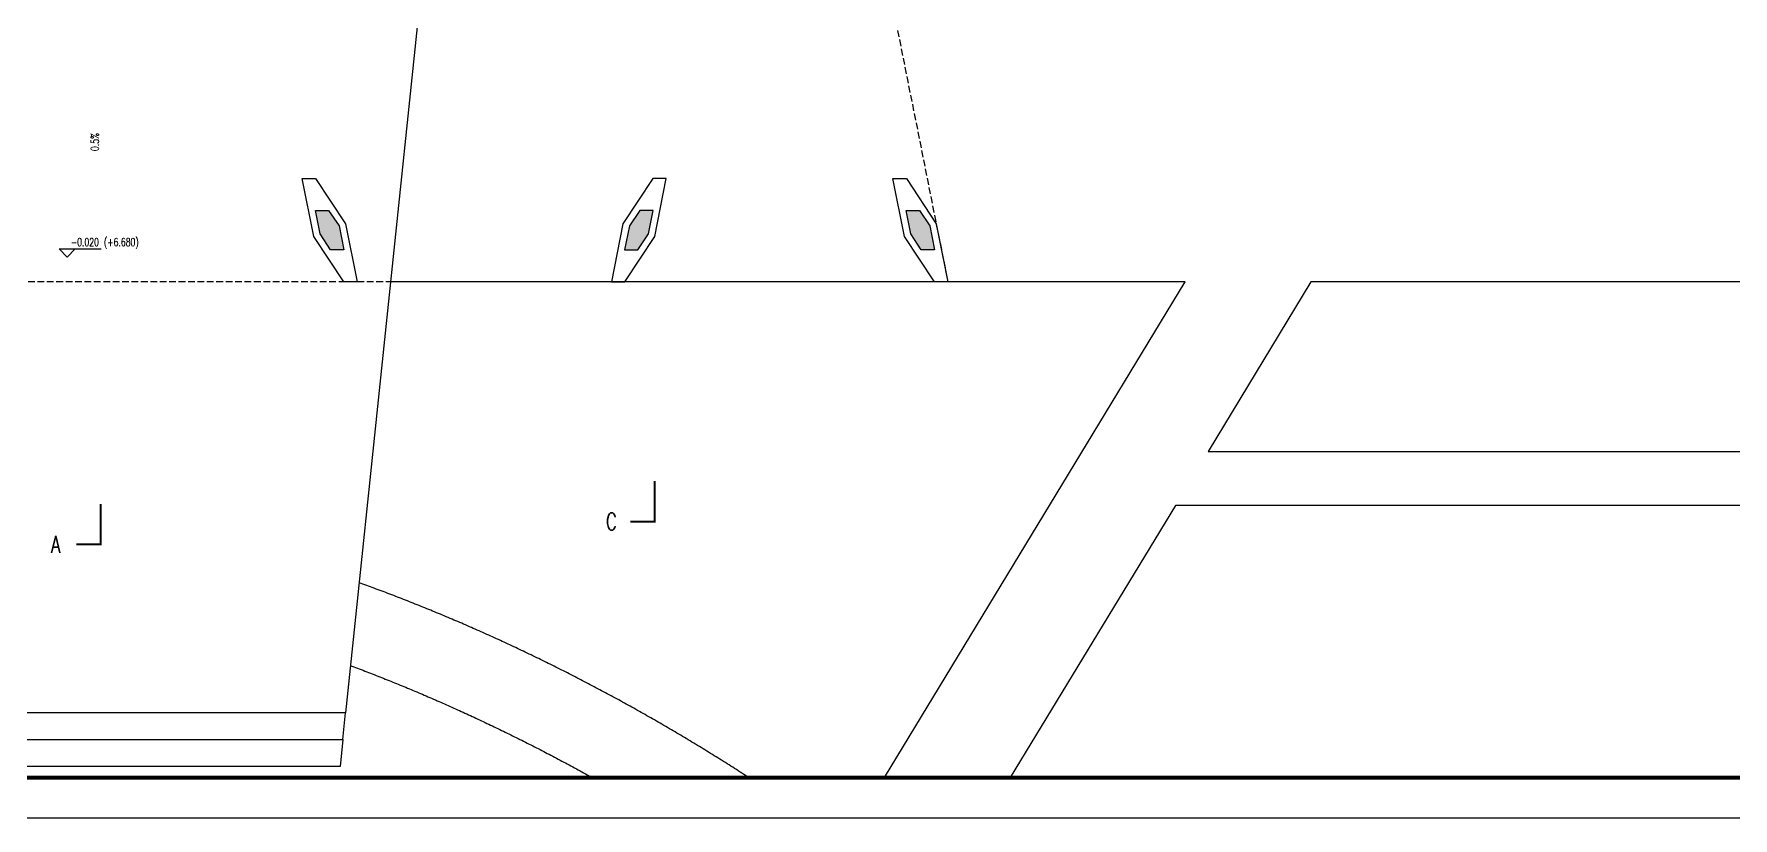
# Model space of a CAD drawing. Header units: inches. Extents: x -97096 to 280004, y -37912 to 97116.
# Drawn here: x -2479 to 60694, y -37912 to -8789 of the extents above; entities that cross this region are included whole.
import ezdxf

# ---------------------------------------------------------------- set-up
doc = ezdxf.new("R2010")
doc.units = ezdxf.units.IN
doc.header["$LTSCALE"] = 1000
doc.header["$MEASUREMENT"] = 0
doc.linetypes.add('DASH', pattern=[0.35, 0.25, -0.1])
for name, color, linetype in [('COLUMN', 2, 'Continuous'), ('DIM_ELEV', 3, 'Continuous'), ('DIM_SYMB', 3, 'Continuous'), ('GPS提资', 1, 'Continuous'), ('PUB_HATCH', 253, 'Continuous'), ('PUB_TEXT', 7, 'Continuous'), ('RAIL', 163, 'Continuous'), ('SEE', 5, 'Continuous'), ('STAIR', 3, 'Continuous'), ('SURFACE', 6, 'Continuous'), ('TK', 101, 'Continuous')]:
    doc.layers.add(name, color=color, linetype=linetype)
doc.styles.add('_TCH_DIM', font='SIMPLEX', dxfattribs={"bigfont": 'GBCBIG'})
doc.styles.add('_TCH_LABEL', font='COMPLEX', dxfattribs={"bigfont": 'GBCBIG'})

# ---------------------------------------------------------------- blocks, each defined once
blk = doc.blocks.new('A0-150')
at = {"layer": 'TK'}
blk.add_lwpolyline([(0, 0), (178350, 0), (178350, 126150), (0, 126150)], close=True, dxfattribs=at)
at = {"layer": 'TK', "const_width": 150}
blk.add_lwpolyline([(3750, 1500), (176850, 1500), (176850, 124650), (3750, 124650)], close=True, dxfattribs=at)

msp = doc.modelspace()

# ---------------------------------------------------------------- hatches: boundary and pattern name
at = {"layer": 'PUB_HATCH', "linetype": 'DASH'}
h = msp.add_hatch(color=256, dxfattribs=at)
h.dxf.hatch_style = 1
h.paths.add_polyline_path([(9042.9, -16811.1), (8549, -16811.1), (8159.4, -16214.4), (7986.2, -15348.6), (8477.7, -15348.6), (8863.5, -15914)])
h = msp.add_hatch(color=256, dxfattribs=at)
h.dxf.hatch_style = 1
h.paths.add_polyline_path([(19482.1, -16811.1), (19976, -16811.1), (20365.6, -16214.4), (20538.8, -15348.6), (20047.4, -15348.6), (19661.5, -15914)])
h = msp.add_hatch(color=256, dxfattribs=at)
h.dxf.hatch_style = 1
h.paths.add_polyline_path([(31007.3, -16811.1), (30513.4, -16811.1), (30123.8, -16214.4), (29950.7, -15348.6), (30442.1, -15348.6), (30828, -15914)])

# ---------------------------------------------------------------- linework, layer by layer
at = {"layer": 'COLUMN'}
for points in [[(9042.9, -16811.1), (8549, -16811.1), (8159.4, -16214.4), (7986.2, -15348.6), (8477.7, -15348.6), (8863.5, -15914)], [(19482.1, -16811.1), (19976, -16811.1), (20365.6, -16214.4), (20538.8, -15348.6), (20047.4, -15348.6), (19661.5, -15914)], [(31007.3, -16811.1), (30513.4, -16811.1), (30123.8, -16214.4), (29950.7, -15348.6), (30442.1, -15348.6), (30828, -15914)]]:
    msp.add_lwpolyline(points, close=True, dxfattribs=at)
at = {"layer": 'DIM_ELEV'}
for p, q in [((-1243.7, -17073.2), (-1543.7, -16773.2)), ((-1543.7, -16773.2), (21.3, -16773.2)), ((-1243.7, -17073.2), (-943.7, -16773.2))]:
    msp.add_line(p, q, dxfattribs=at)
at = {"layer": 'DIM_SYMB'}
msp.add_lwpolyline([(37.9, -10222.4, 0, 0, 0), (37.9, -15072.4, 80, 0, 0), (37.9, -15372.4, 0, 0, 0)], format="xyseb", dxfattribs=at)
at = {"layer": 'DIM_SYMB', "const_width": 75}
for points in [[(20598.6, -25399.1), (20598.6, -26899.1), (19698.6, -26899.1)], [(0, -26249.1), (0, -27749.1), (-900, -27749.1)]]:
    msp.add_lwpolyline(points, dxfattribs=at)
at = {"layer": 'RAIL'}
for p, q in [((29142.6, -36412.1), (40320.1, -18000.1)), ((44999.4, -18000.1), (41174.8, -24300.1)), ((41174.9, -24300.1), (70690.6, -24300.1)), ((39960.7, -26300.1), (33821.9, -36412.1)), ((70690.6, -26300.1), (39960.7, -26300.1))]:
    msp.add_line(p, q, dxfattribs=at)
for points in [[(12000, -6250.1), (9108.4, -34000.1), (-9108.5, -34000.1), (-12000.1, -6250.1)], [(40320.1, -18000.1), (10775.6, -18000.1)], [(70690.6, -18000.1), (44999.4, -18000.1)], [(24098.4, -36412.1), (24050.8, -36381.2), (23982.3, -36337), (23913.8, -36292.7), (23845.2, -36248.6), (23776.7, -36204.6), (23708.1, -36160.6), (23639.4, -36116.8), (23570.8, -36073), (23502.1, -36029.3), (23433.3, -35985.7), (23364.6, -35942.2), (23295.8, -35898.7), (23227, -35855.4), (23158.2, -35812.1), (23089.3, -35768.9), (23020.4, -35725.8), (22951.5, -35682.8), (22882.5, -35639.9), (22813.6, -35597), (22744.6, -35554.3), (22675.5, -35511.6), (22606.5, -35469), (22537.4, -35426.5), (22468.3, -35384.1), (22399.1, -35341.8), (22330, -35299.5), (22260.8, -35257.4), (22191.6, -35215.3), (22122.3, -35173.3), (22053, -35131.4), (21983.7, -35089.6), (21914.4, -35047.9), (21845, -35006.2), (21775.7, -34964.7), (21706.2, -34923.2), (21636.8, -34881.8), (21567.3, -34840.5), (21497.9, -34799.3), (21428.3, -34758.2), (21358.8, -34717.2), (21289.2, -34676.2), (21219.6, -34635.4), (21150, -34594.6), (21080.4, -34553.9), (21010.7, -34513.3), (20941, -34472.8), (20871.3, -34432.4), (20801.5, -34392), (20731.8, -34351.8), (20662, -34311.6), (20592.2, -34271.5), (20522.3, -34231.5), (20452.4, -34191.6), (20382.5, -34151.8), (20312.6, -34112.1), (20242.7, -34072.4), (20172.7, -34032.9), (20102.7, -33993.4), (20032.7, -33954), (19962.6, -33914.8), (19892.6, -33875.5), (19822.5, -33836.4), (19752.4, -33797.4), (19682.2, -33758.5), (19612.1, -33719.6), (19541.9, -33680.8), (19471.6, -33642.2), (19401.4, -33603.6), (19331.2, -33565.1), (19260.9, -33526.7), (19190.6, -33488.3), (19120.2, -33450.1), (19049.9, -33412), (18979.5, -33373.9), (18909.1, -33335.9), (18838.7, -33298), (18768.2, -33260.2), (18697.8, -33222.5), (18627.3, -33184.9), (18556.7, -33147.4), (18486.2, -33109.9), (18415.7, -33072.6), (18345.1, -33035.3), (18274.5, -32998.1), (18203.8, -32961.1), (18133.2, -32924.1), (18062.5, -32887.2), (17991.8, -32850.3), (17921.1, -32813.6), (17850.4, -32777), (17779.6, -32740.4), (17708.8, -32703.9), (17638, -32667.6), (17567.2, -32631.3), (17496.4, -32595.1), (17425.5, -32559), (17354.6, -32523), (17283.7, -32487), (17212.8, -32451.2), (17141.8, -32415.4), (17070.8, -32379.8), (16999.8, -32344.2), (16928.8, -32308.7), (16857.8, -32273.3), (16786.7, -32238), (16715.7, -32202.8), (16644.6, -32167.7), (16573.4, -32132.7), (16502.3, -32097.7), (16431.2, -32062.9), (16360, -32028.1), (16288.8, -31993.4), (16217.6, -31958.8), (16146.3, -31924.3), (16075.1, -31889.9), (16003.8, -31855.6), (15932.5, -31821.4), (15861.2, -31787.3), (15789.9, -31753.2), (15718.5, -31719.3), (15647.1, -31685.4), (15575.7, -31651.6), (15504.3, -31617.9), (15432.9, -31584.4), (15361.4, -31550.9), (15290, -31517.4), (15218.5, -31484.1), (15147, -31450.9), (15075.5, -31417.7), (15003.9, -31384.7), (14932.4, -31351.7), (14860.8, -31318.9), (14789.2, -31286.1), (14717.6, -31253.4), (14645.9, -31220.8), (14574.3, -31188.3), (14502.6, -31155.9), (14430.9, -31123.6), (14359.2, -31091.3), (14287.5, -31059.2), (14215.8, -31027.2), (14144, -30995.2), (14072.2, -30963.3), (14000.4, -30931.6), (13928.6, -30899.9), (13856.8, -30868.3), (13785, -30836.8), (13713.1, -30805.4), (13641.2, -30774), (13569.3, -30742.8), (13497.4, -30711.7), (13425.5, -30680.6), (13353.6, -30649.7), (13281.6, -30618.8), (13209.6, -30588), (13137.6, -30557.4), (13065.6, -30526.8), (12993.6, -30496.3), (12921.6, -30465.9), (12849.5, -30435.6), (12777.4, -30405.3), (12705.4, -30375.2), (12633.3, -30345.2), (12561.1, -30315.2), (12489, -30285.4), (12416.9, -30255.6), (12344.7, -30226), (12272.5, -30196.4), (12200.3, -30166.9), (12128.1, -30137.5), (12055.9, -30108.2), (11983.6, -30079), (11911.4, -30049.9), (11839.1, -30020.9), (11766.8, -29991.9), (11694.5, -29963.1), (11622.2, -29934.3), (11549.9, -29905.7), (11477.6, -29877.1), (11405.2, -29848.7), (11332.9, -29820.3), (11260.5, -29792), (11188.1, -29763.8), (11115.7, -29735.7), (11043.2, -29707.7), (10970.8, -29679.8), (10898.4, -29652), (10825.9, -29624.2), (10753.4, -29596.6), (10680.9, -29569.1), (10608.4, -29541.6), (10535.9, -29514.3), (10463.4, -29487), (10390.8, -29459.8), (10318.3, -29432.8), (10245.7, -29405.8), (10173.1, -29378.9), (10100.5, -29352.1), (10027.9, -29325.4), (9611.4, -29172.7)], [(9290.6, -32251.3), (9340.3, -32269.9), (9409.5, -32295.8), (9478.7, -32321.8), (9547.9, -32347.9), (9617.1, -32374.1), (9686.3, -32400.4), (9755.4, -32426.8), (9824.6, -32453.2), (9893.7, -32479.8), (9962.9, -32506.4), (10032, -32533.2), (10101.1, -32560), (10170.2, -32586.9), (10239.3, -32613.9), (10308.4, -32641), (10377.5, -32668.2), (10446.6, -32695.4), (10515.6, -32722.8), (10584.7, -32750.2), (10653.7, -32777.8), (10722.7, -32805.4), (10791.7, -32833.1), (10860.7, -32860.9), (10929.7, -32888.8), (10998.7, -32916.8), (11067.7, -32944.9), (11136.6, -32973), (11205.6, -33001.3), (11274.5, -33029.6), (11343.4, -33058), (11412.3, -33086.6), (11481.2, -33115.2), (11550.1, -33143.9), (11619, -33172.6), (11687.8, -33201.5), (11756.7, -33230.5), (11825.5, -33259.5), (11894.3, -33288.7), (11963.1, -33317.9), (12031.9, -33347.2), (12100.7, -33376.6), (12169.5, -33406.1), (12238.2, -33435.7), (12307, -33465.4), (12375.7, -33495.1), (12444.4, -33525), (12513.1, -33554.9), (12581.8, -33584.9), (12650.5, -33615), (12719.1, -33645.3), (12787.8, -33675.5), (12856.4, -33705.9), (12925, -33736.4), (12993.7, -33766.9), (13062.2, -33797.6), (13130.8, -33828.3), (13199.4, -33859.1), (13267.9, -33890), (13336.5, -33921), (13405, -33952.1), (13473.5, -33983.3), (13542, -34014.6), (13610.5, -34045.9), (13678.9, -34077.3), (13747.4, -34108.9), (13815.8, -34140.5), (13884.2, -34172.2), (13952.6, -34204), (14021, -34235.8), (14089.4, -34267.8), (14157.7, -34299.9), (14226.1, -34332), (14294.4, -34364.2), (14362.7, -34396.5), (14431, -34428.9), (14499.3, -34461.4), (14567.5, -34494), (14635.8, -34526.7), (14704, -34559.4), (14772.2, -34592.3), (14840.4, -34625.2), (14908.6, -34658.2), (14976.7, -34691.3), (15044.9, -34724.5), (15113, -34757.8), (15181.1, -34791.1), (15249.2, -34824.6), (15317.3, -34858.1), (15385.4, -34891.7), (15453.4, -34925.5), (15521.4, -34959.2), (15589.5, -34993.1), (15657.4, -35027.1), (15725.4, -35061.2), (15793.4, -35095.3), (15861.3, -35129.5), (15929.2, -35163.9), (15997.1, -35198.3), (16065, -35232.8), (16132.9, -35267.3), (16200.8, -35302), (16268.6, -35336.8), (16336.4, -35371.6), (16404.2, -35406.5), (16472, -35441.6), (16539.7, -35476.7), (16607.5, -35511.8), (16675.2, -35547.1), (16742.9, -35582.5), (16810.6, -35617.9), (16878.3, -35653.4), (16945.9, -35689.1), (17013.5, -35724.8), (17081.1, -35760.6), (17148.7, -35796.4), (17216.3, -35832.4), (17283.9, -35868.5), (17351.4, -35904.6), (17418.9, -35940.8), (17486.4, -35977.1), (17553.9, -36013.5), (17621.3, -36050), (17688.8, -36086.6), (17756.2, -36123.2), (17823.6, -36159.9), (17890.9, -36196.8), (17958.3, -36233.7), (18025.6, -36270.7), (18092.9, -36307.7), (18160.2, -36344.9), (18227.5, -36382.2), (18281.4, -36412.1)], [(-9108.5, -34000.1), (-8999.7, -35000.1), (9004.2, -35000.1), (9108.4, -34000.1)], [(9004.2, -35000.1), (8900, -36000.1), (-8900, -36000.1), (-8999.7, -35000.1)]]:
    msp.add_lwpolyline(points, dxfattribs=at)
at = {"layer": 'SEE', "linetype": 'DASH'}
msp.add_lwpolyline([(29150.5, -6250), (31500, -18000.4), (-31500, -18000.4), (-29483.5, -7915)], dxfattribs=at)
at = {"layer": 'STAIR', "linetype": 'DASH'}
msp.add_lwpolyline([(29150.5, -6250), (31500, -18000.4), (-31500, -18000.4), (-29483.5, -7915)], dxfattribs=at)
at = {"layer": 'SURFACE'}
for points in [[(9535.6, -18000), (9035.6, -18000), (7924.4, -16313.8), (7493.5, -14159.8), (7993.5, -14159.8), (9104.9, -15845.9), (9535.6, -18000)], [(18989.5, -18000), (19489.5, -18000), (20600.7, -16313.8), (21031.5, -14159.8), (20531.5, -14159.8), (19420.2, -15845.9), (18989.5, -18000)], [(31500, -18000), (31000, -18000), (29888.8, -16313.8), (29457.9, -14159.8), (29957.9, -14159.8), (31069.3, -15845.9), (31500, -18000)]]:
    msp.add_lwpolyline(points, close=True, dxfattribs=at)

# ---------------------------------------------------------------- block references
at = {"layer": 'GPS提资'}
msp.add_blockref('A0-150', (-75175, -37912.1), dxfattribs=at)

# ---------------------------------------------------------------- texts
at = {"layer": 'PUB_TEXT', "style": '_TCH_DIM', "width": 0.705882}
msp.add_text('0.5%', height=297.5, rotation=90, dxfattribs=at).set_placement((-67.1, -13137.4))
at = {"layer": 'PUB_TEXT', "width": 0.705882}
for s, height, style, p in [('-0.020', 297.5, '_TCH_DIM', (-1108.7, -16668.2)), ('(+6.680)', 297.5, '_TCH_DIM', (121.3, -16668.2)), ('C', 637.5, '_TCH_LABEL', (18787.9, -27217.8)), ('A', 637.5, '_TCH_LABEL', (-1842.9, -28067.8))]:
    msp.add_text(s, height=height, dxfattribs=dict(at, style=style)).set_placement(p)

doc.saveas('drawing.dxf')
